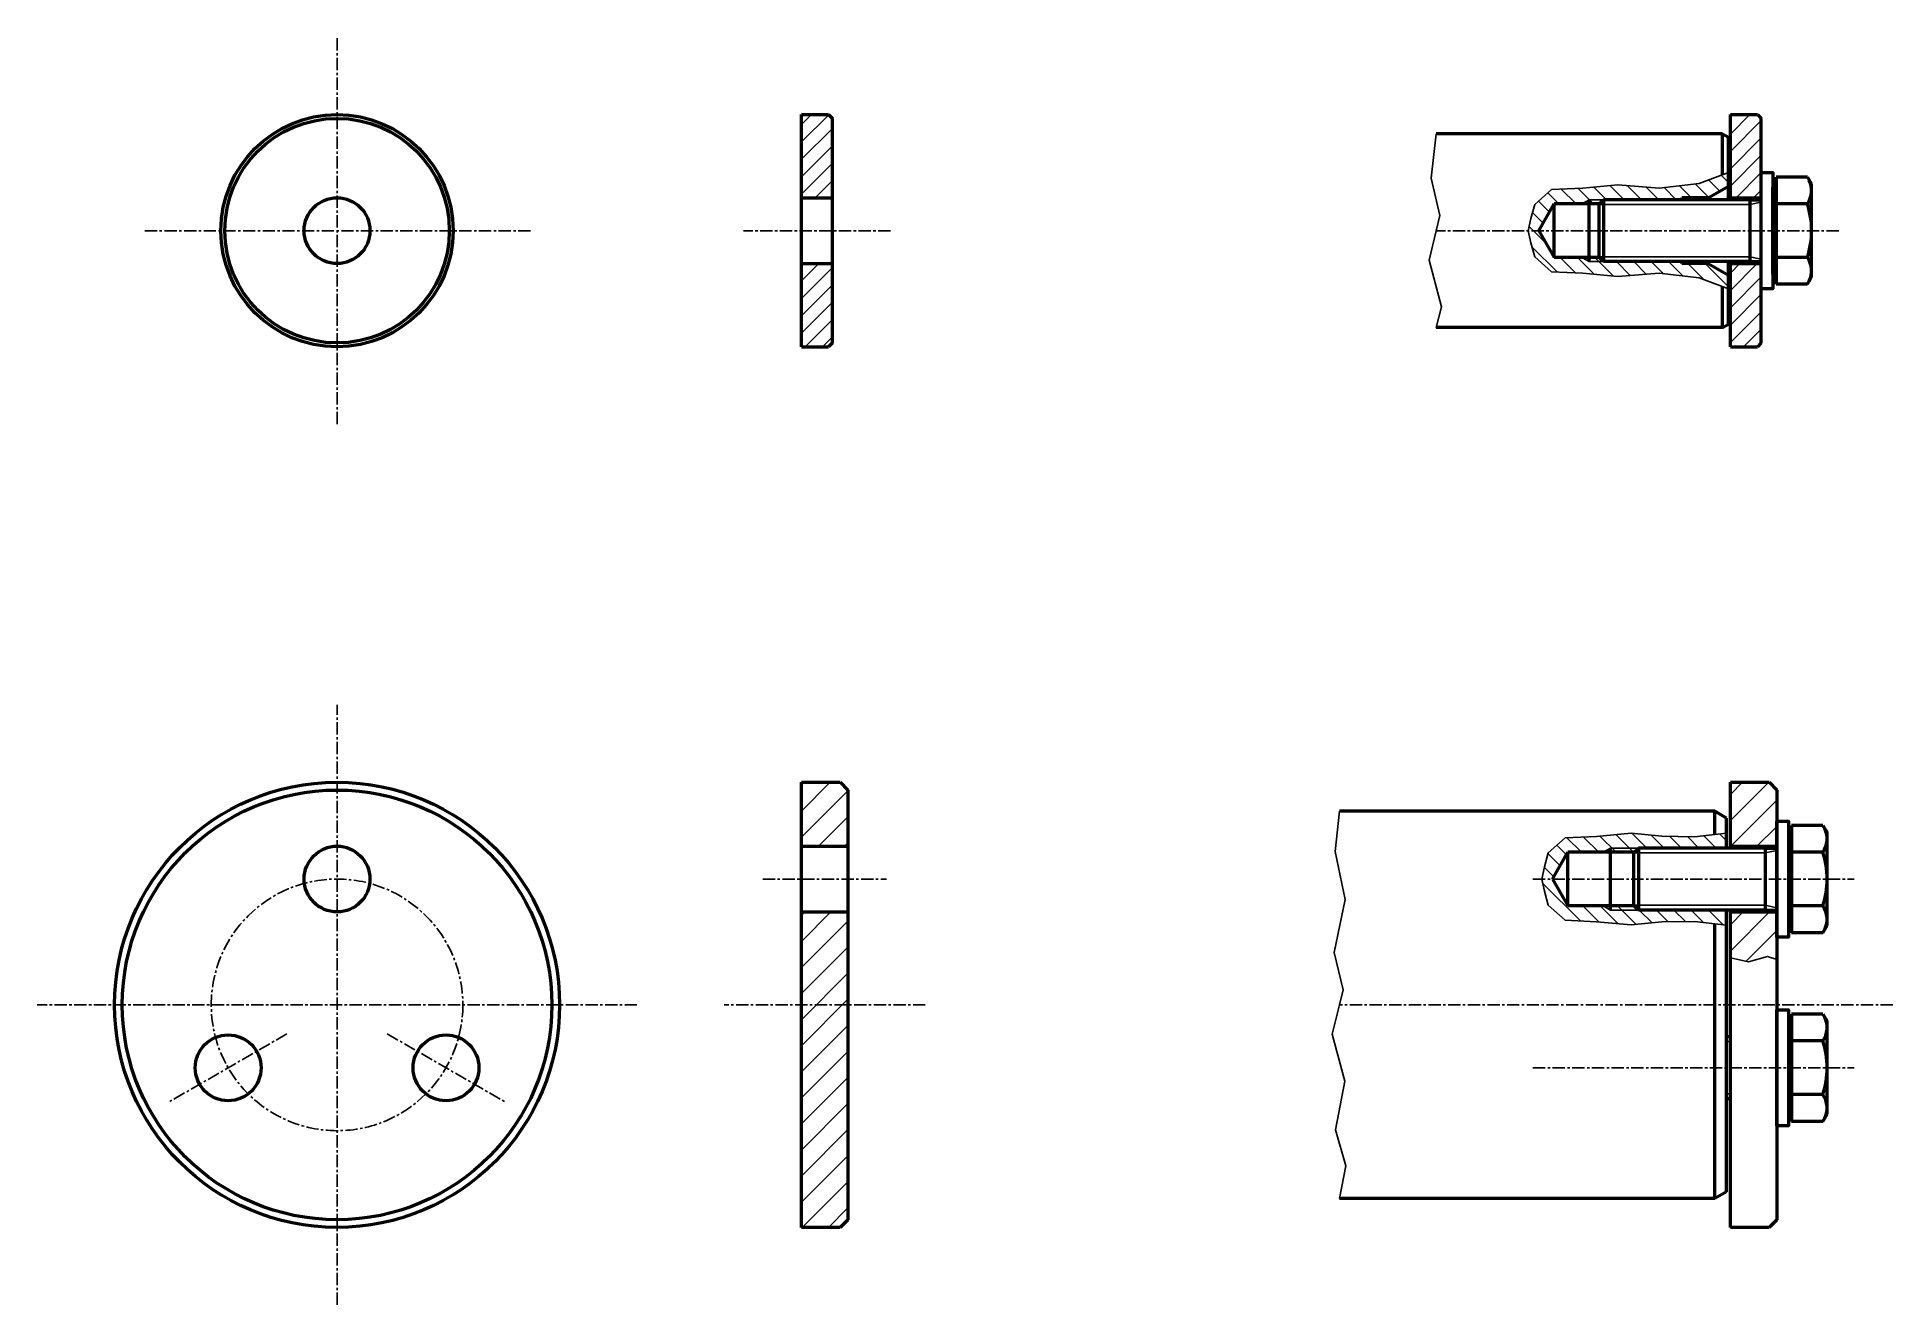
# Model space of a CAD drawing. Header units: millimetres. Extents: x 22 to 502, y 180 to 508.
import ezdxf

# ---------------------------------------------------------------- set-up
doc = ezdxf.new("R2010")
doc.units = ezdxf.units.MM
doc.header["$LTSCALE"] = 0.1
doc.linetypes.add('CENTER', pattern=[50.8, 31.75, -6.35, 6.35, -6.35])
for name, color, linetype, lineweight in [('ASSE', 4, 'CENTER', 25), ('CONTORNO1', 7, 'Continuous', 50), ('CONTORNO3', 5, 'Continuous', 50), ('SOTTILE', 3, 'Continuous', 25), ('TRATTEGGIO', 1, 'Continuous', 25)]:
    doc.layers.add(name, color=color, linetype=linetype, lineweight=lineweight)

msp = doc.modelspace()

# ---------------------------------------------------------------- hatches: boundary and pattern name
at = {"layer": 'TRATTEGGIO'}
h = msp.add_hatch(dxfattribs=at)
h.set_pattern_fill('ANSI31', color=256, style=0)
h.paths.add_polyline_path([(228, 466), (228, 486.5), (227, 487.5), (220, 487.5), (220, 466)])
h.paths.add_polyline_path([(228, 428.5), (228, 449), (220, 449), (220, 427.5), (227, 427.5)])
h = msp.add_hatch(dxfattribs=at)
h.set_pattern_fill('ANSI31', color=256, style=0)
h.paths.add_polyline_path([(468, 466), (468, 472.5), (468, 486.5), (467, 487.5), (460, 487.5), (460, 466)])
h.paths.add_polyline_path([(468, 428.5), (468, 442.5), (468, 449), (460, 449), (460, 427.5), (467, 427.5)])
h = msp.add_hatch(dxfattribs=at)
h.set_pattern_fill('ANSI31', color=256, angle=90, style=0)
h.paths.add_polyline_path([(454.3, 466), (459.5, 469), (459.5, 472.49), (451.95, 469.71), (441.57, 468.46), (430.89, 469.35), (421.89, 468.51), (413.81, 468.13), (409.47, 464.24), (408.48, 460.66), (407.77, 457.5), (410.51, 457.5), (414.5, 464.42), (421.63, 464.42), (423.5, 465.5), (427.23, 465.5), (447.5, 465.5), (447.5, 466)])
h.paths.add_polyline_path([(459.5, 446), (454.3, 449), (447.5, 449), (447.5, 449.5), (427.23, 449.5), (423.5, 449.5), (421.63, 450.58), (414.5, 450.58), (410.51, 457.5), (407.77, 457.5), (408.48, 454.34), (409.47, 450.76), (413.81, 446.87), (421.89, 446.49), (430.89, 445.65), (441.57, 446.54), (451.95, 445.29), (459.5, 442.51)])
h.paths.add_polyline_path([(426.14, 464.42), (427.23, 465.5), (423.5, 465.5), (423.5, 464.42)], flags=16)
h.paths.add_polyline_path([(423.5, 464.42), (423.5, 465.5), (421.63, 464.42)], flags=16)
h.paths.add_polyline_path([(427.23, 449.5), (426.14, 450.58), (423.5, 450.58), (423.5, 449.5)], flags=16)
h.paths.add_polyline_path([(423.5, 449.5), (423.5, 450.58), (421.63, 450.58)], flags=16)
h = msp.add_hatch(dxfattribs=at)
h.set_pattern_fill('ANSI31', color=256, scale=1.5, style=0)
h.paths.add_polyline_path([(232, 202), (232, 281.5), (220, 281.5), (220, 200), (230, 200)])
h.paths.add_polyline_path([(232, 298.5), (232, 313), (230, 315), (220, 315), (220, 298.5)])
h = msp.add_hatch(dxfattribs=at)
h.set_pattern_fill('ANSI31', color=256, scale=1.5, style=0)
h.paths.add_polyline_path([(472, 298.5), (472, 313), (470, 315), (460, 315), (460, 298.5)])
h.paths.add_polyline_path([(472, 269.24), (472, 281.5), (460, 281.5), (460, 269.65), (464.68, 268.64), (469.56, 270.02)])
h = msp.add_hatch(dxfattribs=at)
h.set_pattern_fill('ANSI31', color=256, angle=90, style=0)
h.paths.add_polyline_path([(459, 298), (459, 301.88), (450.78, 300.93), (442.32, 301.09), (434.39, 301.85), (425.39, 301.01), (417.31, 300.63), (412.97, 296.74), (411.98, 293.16), (411.27, 290), (414.01, 290), (418, 296.92), (427.13, 296.92), (429, 298), (436.23, 298)])
h.paths.add_polyline_path([(459, 278.12), (459, 282), (436.23, 282), (429, 282), (427.13, 283.08), (418, 283.08), (414.01, 290), (411.27, 290), (411.98, 286.84), (412.97, 283.26), (417.31, 279.37), (425.39, 278.99), (434.39, 278.15), (442.32, 278.91), (450.78, 279.07)])
h.paths.add_polyline_path([(435.14, 296.92), (436.23, 298), (429, 298), (429, 296.92)], flags=16)
h.paths.add_polyline_path([(429, 296.92), (429, 298), (427.13, 296.92)], flags=16)
h.paths.add_polyline_path([(436.23, 282), (435.14, 283.08), (429, 283.08), (429, 282)], flags=16)
h.paths.add_polyline_path([(429, 282), (429, 283.08), (427.13, 283.08)], flags=16)

# ---------------------------------------------------------------- linework, layer by layer
at = {"layer": 'ASSE'}
for p, q in [((100, 407.5), (100, 507.5)), ((150, 457.5), (50, 457.5)), ((243, 457.5), (205, 457.5)), ((488, 457.5), (384, 457.5)), ((100, 180), (100, 335)), ((210, 290), (242, 290)), ((409, 290), (492, 290)), ((177.5, 257.5), (22.5, 257.5)), ((252, 257.5), (200, 257.5)), ((502, 257.5), (359, 257.5)), ((87.01, 250), (56.7, 232.5)), ((112.99, 250), (143.3, 232.5)), ((409, 241.25), (492, 241.25))]:
    msp.add_line(p, q, dxfattribs=at)
msp.add_circle((100, 257.5), 32.5, dxfattribs=at)
at = {"layer": 'CONTORNO1'}
for p, q in [((220, 427.5), (220, 487.5)), ((220, 487.5), (227, 487.5)), ((227, 487.5), (228, 486.5)), ((228, 428.5), (228, 486.5)), ((460, 487.5), (467, 487.5)), ((460, 465.5), (460, 487.5)), ((467, 487.5), (468, 486.5)), ((468, 428.5), (468, 486.5)), ((458, 482.5), (384, 482.5)), ((458, 482.5), (459.5, 481.63)), ((458, 471.93), (458, 482.5)), ((459.5, 465.5), (459.5, 481.63)), ((220, 466), (228, 466)), ((423.5, 449.5), (423.5, 465.5)), ((454.3, 466), (447.5, 466)), ((447.5, 465.5), (447.5, 466)), ((454.3, 466), (459.5, 469)), ((454.3, 465.5), (454.3, 466)), ((460, 466), (468, 466)), ((410.51, 457.5), (414.5, 464.42)), ((426.14, 464.42), (414.5, 464.42)), ((414.5, 450.58), (414.5, 464.42)), ((410.51, 457.5), (414.5, 450.58)), ((220, 449), (228, 449)), ((426.14, 450.58), (414.5, 450.58)), ((447.5, 449), (447.5, 449.5)), ((454.3, 449), (447.5, 449)), ((454.3, 449), (454.3, 449.5)), ((454.3, 449), (459.5, 446)), ((459.5, 433.37), (459.5, 449.5)), ((460, 427.5), (460, 449.5)), ((460, 449), (468, 449)), ((458, 432.5), (458, 443.07)), ((458, 432.5), (384, 432.5)), ((458, 432.5), (459.5, 433.37)), ((220, 427.5), (227, 427.5)), ((228, 428.5), (227, 427.5)), ((460, 427.5), (467, 427.5)), ((468, 428.5), (467, 427.5)), ((220, 200), (220, 315)), ((220, 315), (230, 315)), ((230, 315), (232, 313)), ((232, 313), (232, 202)), ((460, 315), (470, 315)), ((460, 298), (460, 315)), ((470, 315), (472, 313)), ((472, 313), (472, 202)), ((456, 307.5), (359, 307.5)), ((459, 305.77), (456, 307.5)), ((456, 301.54), (456, 307.5)), ((459, 298), (459, 305.77)), ((220, 298.5), (232, 298.5)), ((429, 282), (429, 298)), ((460, 298.5), (472, 298.5)), ((414.01, 290), (418, 296.92)), ((435.14, 296.92), (418, 296.92)), ((418, 283.08), (418, 296.92)), ((414.01, 290), (418, 283.08)), ((435.14, 283.08), (418, 283.08)), ((220, 281.5), (232, 281.5)), ((456, 207.5), (456, 278.46)), ((459, 209.23), (459, 282)), ((460, 200), (460, 282)), ((460, 281.5), (472, 281.5)), ((456, 207.5), (359, 207.5)), ((459, 209.23), (456, 207.5)), ((232, 202), (230, 200)), ((472, 202), (470, 200)), ((230, 200), (220, 200)), ((470, 200), (460, 200))]:
    msp.add_line(p, q, dxfattribs=at)
for centre, radius in [((100, 457.5), 30), ((100, 457.5), 29), ((100, 457.5), 8.5), ((100, 257.5), 57.5), ((100, 257.5), 55.5), ((100, 290), 8.5), ((71.85, 241.25), 8.5), ((128.15, 241.25), 8.5)]:
    msp.add_circle(centre, radius, dxfattribs=at)
at = {"layer": 'CONTORNO3'}
for p, q in [((479.93, 471.36), (471.8, 471.36)), ((471.8, 471.36), (471.8, 443.64)), ((479.93, 471.36), (481, 469.5)), ((426, 464.27), (427.23, 465.5)), ((465, 465.5), (427.23, 465.5)), ((427.23, 465.5), (427.23, 449.5)), ((465, 465.5), (465, 449.5)), ((465, 465.5), (468, 465.5)), ((471, 446.25), (471, 468.75)), ((471.8, 468.75), (471, 468.75)), ((481, 445.5), (481, 469.5)), ((426, 464.27), (426, 450.73)), ((479.93, 464.43), (471.8, 464.43)), ((427.23, 449.5), (426, 450.73)), ((465, 449.5), (427.23, 449.5)), ((465, 449.5), (468, 449.5)), ((471.8, 446.25), (471, 446.25)), ((479.93, 450.57), (471.8, 450.57)), ((479.93, 443.64), (471.8, 443.64)), ((479.93, 443.64), (481, 445.5)), ((483.93, 303.86), (475.8, 303.86)), ((475.8, 303.86), (475.8, 276.14)), ((483.93, 303.86), (485, 302)), ((435, 296.77), (436.23, 298)), ((469, 298), (436.23, 298)), ((436.23, 298), (436.23, 282)), ((469, 298), (469, 282)), ((469, 298), (472, 298)), ((475.8, 301.25), (475, 301.25)), ((485, 278), (485, 302)), ((435, 296.77), (435, 283.23)), ((483.93, 296.93), (475.8, 296.93)), ((436.23, 282), (435, 283.23)), ((483.93, 283.07), (475.8, 283.07)), ((469, 282), (436.23, 282)), ((469, 282), (472, 282)), ((475.8, 278.75), (475, 278.75)), ((483.93, 276.14), (475.8, 276.14)), ((483.93, 276.14), (485, 278)), ((483.93, 255.11), (475.8, 255.11)), ((475.8, 255.11), (475.8, 227.39)), ((483.93, 255.11), (485, 253.25)), ((475.8, 252.5), (475, 252.5)), ((485, 229.25), (485, 253.25)), ((460, 249.25), (459, 249.25)), ((483.93, 248.18), (475.8, 248.18)), ((460, 233.25), (459, 233.25)), ((483.93, 234.32), (475.8, 234.32)), ((475.8, 230), (475, 230)), ((483.93, 227.39), (475.8, 227.39)), ((483.93, 227.39), (485, 229.25))]:
    msp.add_line(p, q, dxfattribs=at)
for points in [[(468, 442.5), (468, 472.5), (471, 472.5), (471, 442.5)], [(472, 275), (472, 305), (475, 305), (475, 275)], [(472, 226.25), (472, 256.25), (475, 256.25), (475, 226.25)]]:
    msp.add_lwpolyline(points, close=True, dxfattribs=at)
for centre, radius, start, end in [((474.88, 467.9), 6.12, 325.5531, 25.5531), ((458.09, 457.5), 22.91, 342.3875, 17.6125), ((474.88, 447.1), 6.12, 334.4469, 34.4469), ((478.88, 300.4), 6.12, 325.5531, 25.5531), ((462.09, 290), 22.91, 342.3875, 17.6125), ((478.88, 279.6), 6.12, 334.4469, 34.4469), ((478.88, 251.65), 6.12, 325.5531, 25.5531), ((462.09, 241.25), 22.91, 342.3875, 17.6125), ((478.88, 230.85), 6.12, 334.4469, 34.4469)]:
    msp.add_arc(centre, radius, start, end, dxfattribs=at)
at = {"layer": 'SOTTILE'}
for p, q in [((423.5, 465.5), (421.63, 464.42)), ((423.5, 465.5), (427.23, 465.5)), ((465, 464.27), (426, 464.27)), ((465, 464.27), (468, 464.89)), ((423.5, 449.5), (421.63, 450.58)), ((423.5, 449.5), (427.23, 449.5)), ((465, 450.73), (426, 450.73)), ((465, 450.73), (468, 450.11)), ((429, 298), (427.13, 296.92)), ((429, 298), (436.23, 298)), ((469, 296.77), (472, 297.39)), ((469, 296.77), (435, 296.77)), ((429, 282), (427.13, 283.08)), ((469, 283.23), (435, 283.23)), ((469, 283.23), (472, 282.61)), ((429, 282), (436.23, 282)), ((460, 248.02), (459, 248.02)), ((460, 234.48), (459, 234.48))]:
    msp.add_line(p, q, dxfattribs=at)
for points in [[(384, 482.5), (382.66, 471.06), (384.94, 461.4), (384, 457.5), (382.16, 449.9), (385.4, 437.83), (384, 432.5)], [(459.5, 472.49), (451.95, 469.71), (441.57, 468.46), (430.89, 469.35), (421.89, 468.51), (413.81, 468.13), (409.47, 464.24), (408.48, 460.66), (407.77, 457.5)], [(459.5, 442.51), (451.95, 445.29), (441.57, 446.54), (430.89, 445.65), (421.89, 446.49), (413.81, 446.87), (409.47, 450.76), (408.48, 454.34), (407.77, 457.5)], [(359, 307.5), (357.9, 297.14), (360.52, 284.76), (357.66, 271.06), (359.94, 261.4), (359, 257.5), (357.16, 249.9), (360.4, 237.83), (358.01, 225.2), (360.63, 215.91), (359, 207.5)], [(459, 301.88), (450.78, 300.93), (442.32, 301.09), (434.39, 301.85), (425.39, 301.01), (417.31, 300.63), (412.97, 296.74), (411.98, 293.16), (411.27, 290)], [(459, 278.12), (450.78, 279.07), (442.32, 278.91), (434.39, 278.15), (425.39, 278.99), (417.31, 279.37), (412.97, 283.26), (411.98, 286.84), (411.27, 290)], [(460, 269.65), (464.68, 268.64), (469.56, 270.02), (472, 269.24)]]:
    msp.add_lwpolyline(points, dxfattribs=at)

doc.saveas('drawing.dxf')
